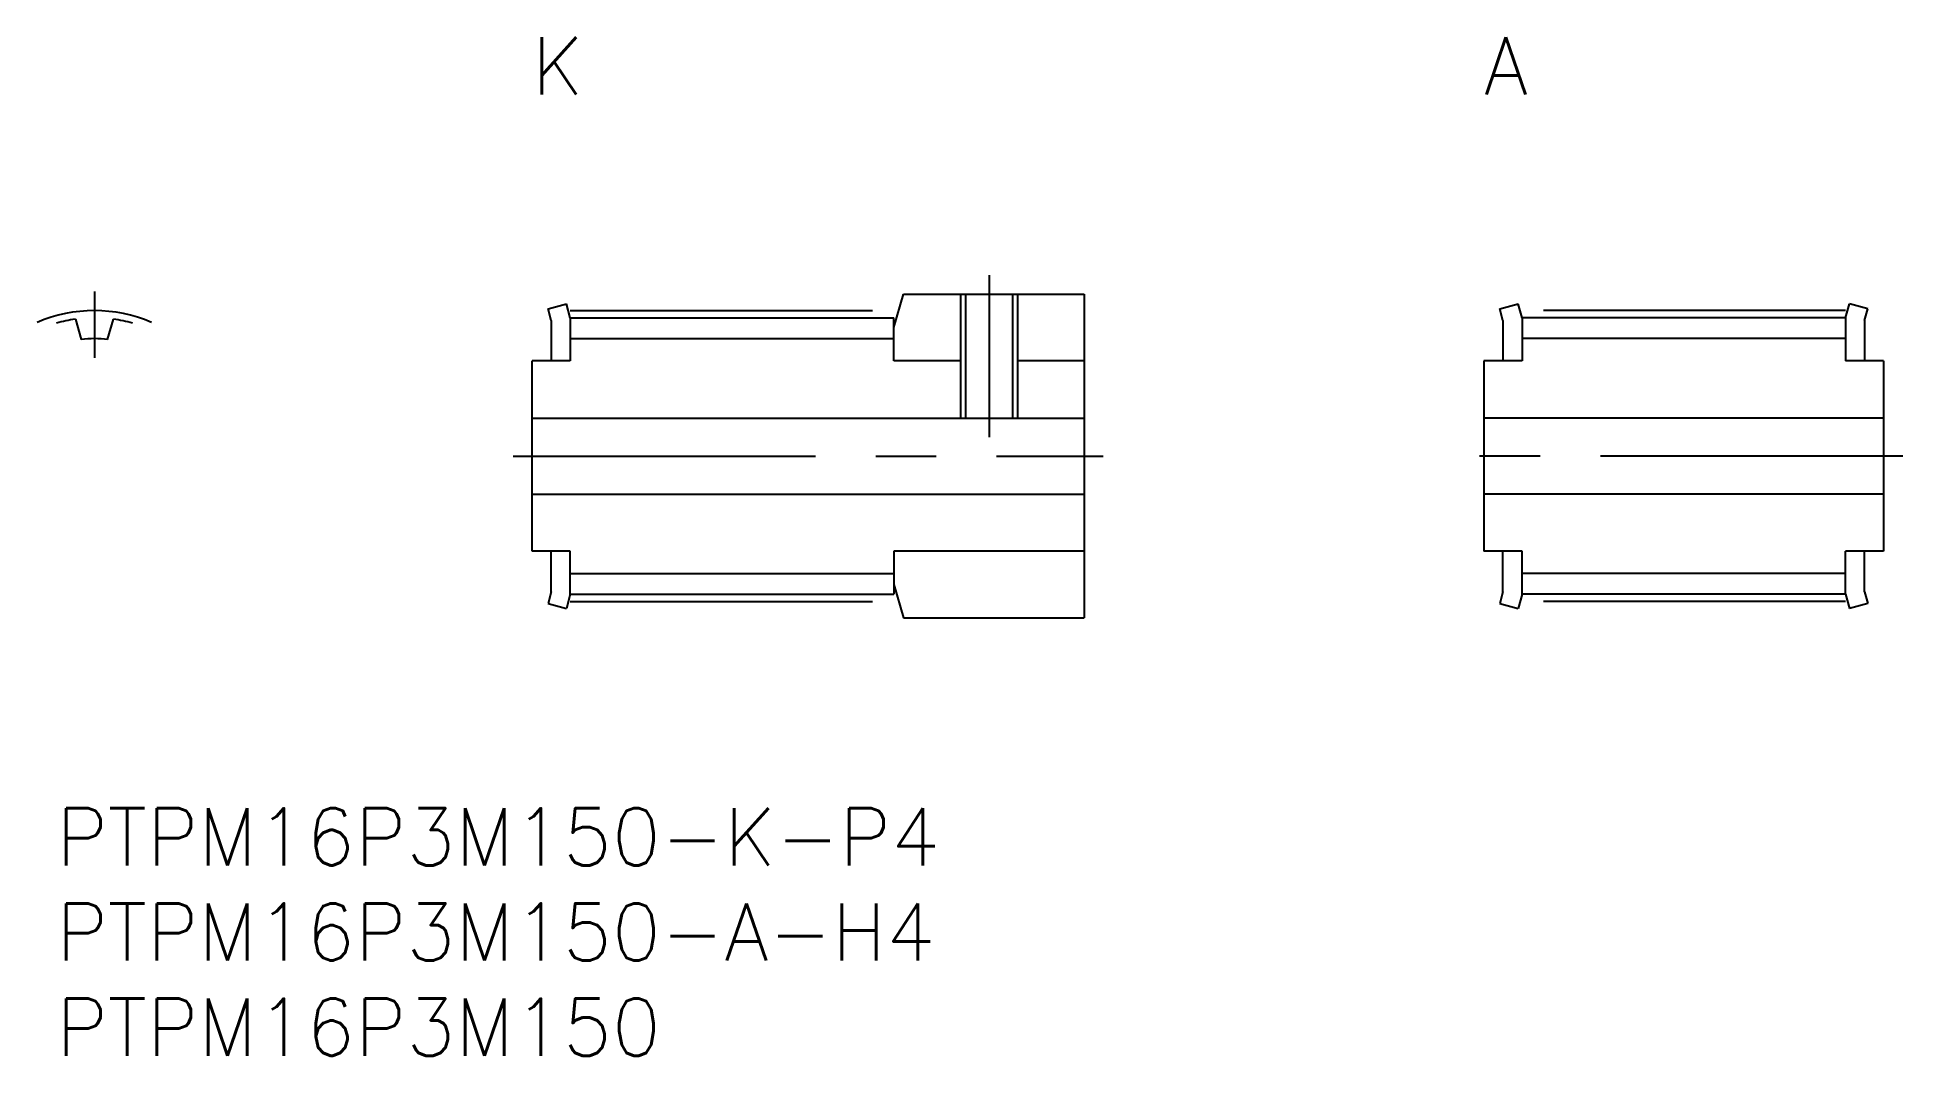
# Model space of a CAD drawing. Extents: x -1 to 97, y -13 to 40.5.
import ezdxf

# ---------------------------------------------------------------- set-up
doc = ezdxf.new("R2010")
doc.units = 0
doc.header["$LTSCALE"] = 0.5
doc.linetypes.add('CENTER', pattern=[50.8, 31.75, -6.35, 6.35, -6.35])
for name, color, linetype in [('MSM_CENTER', 1, 'CENTER'), ('MSM_CONTINUOUS', 7, 'CONTINUOUS'), ('MSM_NARROW', 5, 'CONTINUOUS'), ('MSM_PART_NUMBER', 7, 'CONTINUOUS')]:
    doc.layers.add(name, color=color, linetype=linetype)
doc.styles.get("Standard").update_dxf_attribs({"font": 'txt.shx', "height": 3, "bigfont": 'bigfont.shx'})

# ---------------------------------------------------------------- blocks, each defined once
blk = doc.blocks.new('*U97')
at = {"layer": 'MSM_PART_NUMBER'}
blk.add_text('PTPM16P3M150-K-P4', height=3, dxfattribs=at).set_placement((0, -3))
blk = doc.blocks.new('*U98')
at = {"layer": 'MSM_PART_NUMBER'}
blk.add_text('PTPM16P3M150-A-H4', height=3, dxfattribs=at).set_placement((0, -8))
blk = doc.blocks.new('*U99')
at = {"layer": 'MSM_PART_NUMBER'}
blk.add_text('PTPM16P3M150', height=3, dxfattribs=at).set_placement((0, -13))
blk = doc.blocks.new('*U100')
at = {"layer": 'MSM_PART_NUMBER'}
blk.add_text('K', height=3, dxfattribs=at).set_placement((25, 37.5))
blk = doc.blocks.new('*U101')
at = {"layer": 'MSM_PART_NUMBER'}
blk.add_text('A', height=3, dxfattribs=at).set_placement((75, 37.5))

msp = doc.modelspace()

# ---------------------------------------------------------------- linework, layer by layer
at = {"layer": 'MSM_CENTER'}
for p, q in [((49, 28), (49, 19.5)), ((2, 27.14), (2, 23.67)), ((27, 26.14), (44, 26.14)), ((94, 26.14), (77, 26.14)), ((24, 18.5), (55, 18.5)), ((97, 18.5), (74, 18.5)), ((27, 10.86), (44, 10.86)), ((94, 10.86), (77, 10.86))]:
    msp.add_line(p, q, dxfattribs=at)
msp.add_arc((2, 18.5), 7.64, 66.87925, 113.12075, dxfattribs=at)
at = {"layer": 'MSM_CONTINUOUS'}
for p, q in [((25.836, 26.241), (26.802, 26.5)), ((27, 25.76), (26.802, 26.5)), ((44, 25.25), (44.5, 27)), ((44.5, 27), (54, 27)), ((47.77, 27), (47.77, 20.5)), ((50.229, 27), (50.229, 20.5)), ((54, 27), (54, 10)), ((75.836, 26.241), (76.802, 26.5)), ((77, 25.76), (76.802, 26.5)), ((94, 25.76), (94.198, 26.5)), ((95.164, 26.241), (94.198, 26.5)), ((1, 25.691), (1.304, 24.631)), ((2.696, 24.631), (3, 25.691)), ((26, 25.628), (25.836, 26.241)), ((26, 25.628), (26, 23.5)), ((27, 25.76), (44, 25.76)), ((27, 25.76), (27, 23.5)), ((44, 23.5), (44, 25.76)), ((76, 25.628), (75.836, 26.241)), ((76, 25.628), (76, 23.5)), ((94, 25.76), (77, 25.76)), ((77, 25.76), (77, 23.5)), ((94, 25.76), (94, 23.5)), ((95, 25.628), (95.164, 26.241)), ((95, 25.628), (95, 23.5)), ((27, 24.67), (44, 24.67)), ((94, 24.67), (77, 24.67)), ((25, 13.5), (25, 23.5)), ((27, 23.5), (25, 23.5)), ((47.5, 23.5), (44, 23.5)), ((54, 23.5), (50.5, 23.5)), ((75, 23.5), (75, 13.5)), ((77, 23.5), (75, 23.5)), ((96, 23.5), (94, 23.5)), ((96, 23.5), (96, 13.5)), ((25, 20.5), (54, 20.5)), ((96, 20.5), (75, 20.5)), ((25, 16.5), (54, 16.5)), ((96, 16.5), (75, 16.5)), ((27, 13.5), (25, 13.5)), ((26, 11.372), (26, 13.5)), ((27, 11.24), (27, 13.5)), ((54, 13.5), (44, 13.5)), ((44, 13.5), (44, 11.24)), ((77, 13.5), (75, 13.5)), ((76, 11.372), (76, 13.5)), ((77, 11.24), (77, 13.5)), ((96, 13.5), (94, 13.5)), ((94, 11.24), (94, 13.5)), ((95, 11.372), (95, 13.5)), ((27, 12.33), (44, 12.33)), ((94, 12.33), (77, 12.33)), ((26, 11.372), (25.836, 10.759)), ((27, 11.24), (26.802, 10.5)), ((27, 11.24), (44, 11.24)), ((44, 11.75), (44.5, 10)), ((76, 11.372), (75.836, 10.759)), ((77, 11.24), (76.802, 10.5)), ((94, 11.24), (77, 11.24)), ((94, 11.24), (94.198, 10.5)), ((95, 11.372), (95.164, 10.759)), ((25.836, 10.759), (26.802, 10.5)), ((44.5, 10), (54, 10)), ((75.836, 10.759), (76.802, 10.5)), ((95.164, 10.759), (94.198, 10.5))]:
    msp.add_line(p, q, dxfattribs=at)
for radius, start, end in [(7.26, 97.91715, 105.99075), (7.26, 74.00925, 82.08285), (6.17, 83.52406, 96.47594)]:
    msp.add_arc((2, 18.5), radius, start, end, dxfattribs=at)
at = {"layer": 'MSM_NARROW'}
for p, q in [((47.5, 27), (47.5, 20.5)), ((50.5, 27), (50.5, 20.5))]:
    msp.add_line(p, q, dxfattribs=at)

# ---------------------------------------------------------------- block references
at = {"layer": 'MSM_CONTINUOUS'}
for name in ['*U100', '*U101', '*U97', '*U98', '*U99']:
    msp.add_blockref(name, (0, 0), dxfattribs=at)

doc.saveas('drawing.dxf')
